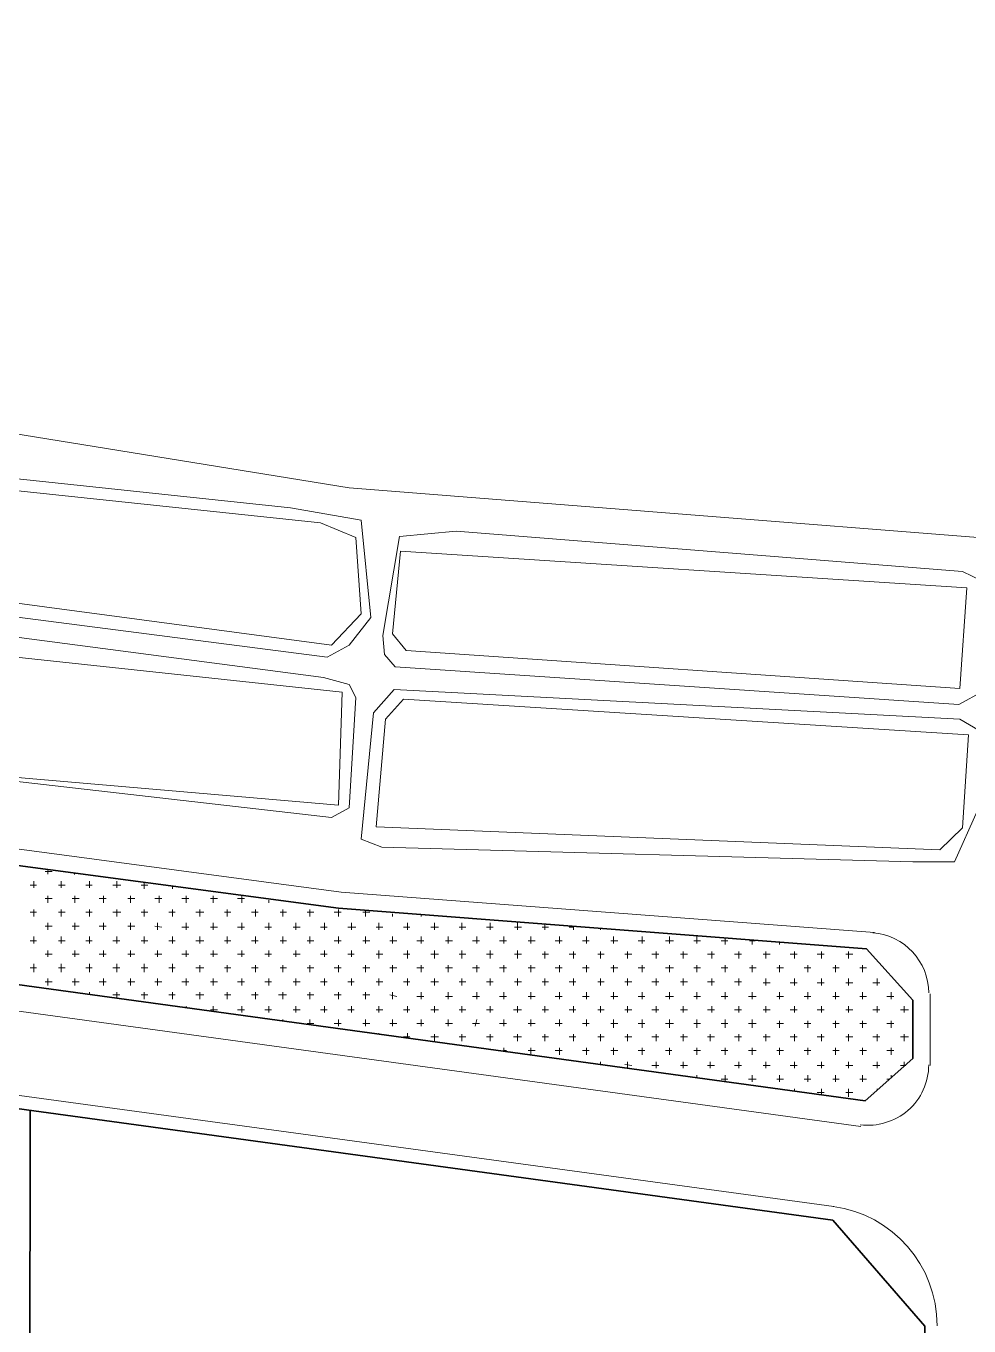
# Model space of a CAD drawing. Header units: millimetres. Extents: x -1787 to 4633, y 81 to 2259.
# Drawn here: x 2418.1 to 2634.3, y 1378.8 to 1677 of the extents above; entities that cross this region are included whole.
import ezdxf

# ---------------------------------------------------------------- set-up
doc = ezdxf.new("R2010")
doc.units = ezdxf.units.MM
doc.header["$MEASUREMENT"] = 0
doc.layers.get('0').update_dxf_attribs({"linetype": 'CONTINUOUS'})

msp = doc.modelspace()

# ---------------------------------------------------------------- linework, layer by layer
at = {"color": 4, "linetype": 'Continuous', "lineweight": 15, "true_color": 0x000004}
msp.add_lwpolyline([(3068.75254, 1464.08283), (3038.59186, 1544.34915), (2905.05788, 1546.90308), (2901.89587, 1554.0784), (2904.69303, 1627.1694), (2891.07208, 1627.1694), (2891.07208, 1552.74063), (2882.92383, 1547.75439), (2801.31974, 1549.09216), (2797.30642, 1552.4974), (2797.67127, 1627.1694), (2721.05342, 1627.1694), (2716.06717, 1629.96656), (2706.33792, 1628.38556), (2723.85058, 1564.90219), (2723.85058, 1557.11879), (2716.67525, 1553.34871), (2492.17278, 1571.10459), (2259.64367, 1608.80544), (2040.12744, 1677.03181)], dxfattribs=at)
at = {"color": 5, "linetype": 'Continuous', "lineweight": 20, "true_color": 0x000005}
for points in [[(1609.8513, 1596.0358), (2490.34854, 1478.31186), (2612.69388, 1469.06907)], [(2609.53187, 1424.55774), (1605.47313, 1562.10503), (1605.47313, 1562.10503)], [(2213.55134, 1459.33982), (2603.32947, 1406.19378), (2603.32947, 1406.19378)], [(2625.46352, 1454.96165), (2625.46352, 1438.54354), (2625.46352, 1438.54354)]]:
    msp.add_lwpolyline(points, dxfattribs=at)
at = {"color": 2, "linetype": 'Continuous', "lineweight": 20, "true_color": 0x000002}
for points in [[(2201.38978, 1573.05044), (2204.79502, 1568.67228), (2487.18654, 1532.18759), (2492.17278, 1534.98475), (2497.15902, 1541.30876), (2494.96994, 1563.68604), (2478.79506, 1566.4832), (2209.53803, 1595.06287), (2206.9841, 1593.60348)], [(2486.33523, 1527.56619), (2492.17278, 1525.98519), (2493.75378, 1522.9448), (2492.17278, 1497.64874), (2488.15946, 1495.45966), (2199.2007, 1528.53912), (2195.79546, 1531.57951), (2201.14655, 1563.32119), (2204.18694, 1564.65896)], [(2503.72626, 1559.91595), (2516.73914, 1561.13211), (2632.88208, 1551.88932), (2637.26024, 1549.70024), (2637.62509, 1544.34915), (2637.62509, 1524.40418), (2632.03077, 1521.36379), (2502.75334, 1529.9985), (2500.32103, 1532.79566), (2499.95618, 1537.17383)], [(2632.274, 1517.95856), (2636.65216, 1515.40463), (2636.28731, 1497.04067), (2631.05784, 1485.24395), (2621.45021, 1485.24395), (2499.71295, 1488.64919), (2494.96994, 1490.47342), (2497.7671, 1519.41794), (2502.51011, 1524.76903)]]:
    msp.add_lwpolyline(points, close=True, dxfattribs=at)
at = {"color": 1, "linetype": 'Continuous', "lineweight": 35, "true_color": 0x000001}
for points in [[(1605.83798, 1568.30743), (1599.63558, 1576.09083), (1600.24366, 1583.02292), (1611.06745, 1591.65763), (2489.74047, 1474.66339), (2610.86964, 1465.29898), (2621.45021, 1453.50227), (2621.45021, 1440.12454), (2610.5048, 1430.39529)], [(2624.24736, 1378.70865), (2624.24736, 1129.63981), (2599.55939, 1105.07345), (2183.02582, 1105.4383), (2158.70269, 1131.82889), (2185.2149, 1434.40861), (2212.57842, 1456.54266), (2603.08624, 1403.03177)]]:
    msp.add_lwpolyline(points, close=True, dxfattribs=at)
at = {"color": 7, "linetype": 'Continuous', "lineweight": 15, "true_color": 0x000007}
for points in [[(2209.53803, 1592.26571), (2204.79502, 1572.68559), (2204.79502, 1572.80721), (2488.15946, 1534.98475), (2494.96994, 1542.16007), (2493.75378, 1559.67272), (2485.60553, 1563.07796)], [(2490.59177, 1524.16095), (2489.74047, 1498.25682), (2360.21981, 1509.44546), (2200.17362, 1531.94435), (2204.18694, 1560.88888), (2371.65168, 1536.9306)], [(2500.56426, 1517.95856), (2498.37518, 1493.27058), (2627.6526, 1488.04111), (2632.88208, 1493.02735), (2634.21985, 1514.4317), (2504.69919, 1522.57995)]]:
    msp.add_lwpolyline(points, close=True, dxfattribs=at)
for points in [[(2503.9695, 1556.51071), (2502.14526, 1537.53867), (2505.30727, 1533.76859), (2632.274, 1525.01226)], [(2633.855, 1548.11923), (2503.9695, 1556.51071), (2503.9695, 1556.51071)], [(2633.855, 1548.11923), (2632.274, 1525.01226), (2632.274, 1525.01226)]]:
    msp.add_lwpolyline(points, dxfattribs=at)
at = {"color": 3, "linetype": 'Continuous', "lineweight": 15, "true_color": 0x000003}
for points in [[(2422.48702, 1483.05487), (2424.06802, 1483.05487), (2424.06802, 1483.05487)], [(2423.09509, 1482.44679), (2423.09509, 1483.2981), (2423.09509, 1483.2981)], [(2429.29749, 1482.44679), (2429.17588, 1482.44679), (2429.17588, 1482.44679)], [(2419.08178, 1479.89286), (2420.54116, 1479.89286), (2420.54116, 1479.89286)], [(2419.93309, 1479.28478), (2419.93309, 1480.86578), (2419.93309, 1480.86578)], [(2425.52741, 1479.89286), (2427.10841, 1479.89286), (2427.10841, 1479.89286)], [(2426.13548, 1479.28478), (2426.13548, 1480.86578), (2426.13548, 1480.86578)], [(2431.85142, 1479.89286), (2433.31081, 1479.89286), (2433.31081, 1479.89286)], [(2432.70273, 1479.28478), (2432.70273, 1480.86578), (2432.70273, 1480.86578)], [(2438.05382, 1479.89286), (2439.87805, 1479.89286), (2439.87805, 1479.89286)], [(2438.90513, 1479.28478), (2438.90513, 1480.86578), (2438.90513, 1480.86578)], [(2444.49945, 1479.89286), (2446.08045, 1479.89286), (2446.08045, 1479.89286)], [(2445.22914, 1479.04155), (2445.22914, 1480.50094), (2445.22914, 1480.50094)], [(2451.67477, 1479.04155), (2451.67477, 1479.64963), (2451.67477, 1479.64963)], [(2422.48702, 1476.85247), (2424.06802, 1476.85247), (2424.06802, 1476.85247)], [(2423.09509, 1475.87954), (2423.09509, 1477.46055), (2423.09509, 1477.46055)], [(2428.68941, 1476.85247), (2430.27042, 1476.85247), (2430.27042, 1476.85247)], [(2429.29749, 1475.87954), (2429.29749, 1477.46055), (2429.29749, 1477.46055)], [(2434.89181, 1476.85247), (2436.47281, 1476.85247), (2436.47281, 1476.85247)], [(2435.86474, 1475.87954), (2435.86474, 1477.46055), (2435.86474, 1477.46055)], [(2441.45906, 1476.85247), (2443.04006, 1476.85247), (2443.04006, 1476.85247)], [(2442.06713, 1475.87954), (2442.06713, 1477.46055), (2442.06713, 1477.46055)], [(2447.66145, 1476.85247), (2449.24246, 1476.85247), (2449.24246, 1476.85247)], [(2448.63438, 1475.87954), (2448.63438, 1477.46055), (2448.63438, 1477.46055)], [(2453.86385, 1476.85247), (2455.44485, 1476.85247), (2455.44485, 1476.85247)], [(2454.83678, 1475.87954), (2454.83678, 1477.46055), (2454.83678, 1477.46055)], [(2460.4311, 1476.85247), (2462.0121, 1476.85247), (2462.0121, 1476.85247)], [(2461.03917, 1475.87954), (2461.03917, 1477.46055), (2461.03917, 1477.46055)], [(2466.63349, 1476.85247), (2468.2145, 1476.85247), (2468.2145, 1476.85247)], [(2467.60642, 1475.87954), (2467.60642, 1477.46055), (2467.60642, 1477.46055)], [(2473.80882, 1475.87954), (2473.80882, 1476.48762), (2473.80882, 1476.48762)], [(2419.08178, 1473.69046), (2420.54116, 1473.69046), (2420.54116, 1473.69046)], [(2419.93309, 1472.71754), (2419.93309, 1474.29854), (2419.93309, 1474.29854)], [(2425.52741, 1473.69046), (2427.10841, 1473.69046), (2427.10841, 1473.69046)], [(2426.13548, 1472.71754), (2426.13548, 1474.29854), (2426.13548, 1474.29854)], [(2431.85142, 1473.69046), (2433.31081, 1473.69046), (2433.31081, 1473.69046)], [(2432.70273, 1472.71754), (2432.70273, 1474.29854), (2432.70273, 1474.29854)], [(2438.05382, 1473.69046), (2439.87805, 1473.69046), (2439.87805, 1473.69046)], [(2438.90513, 1472.71754), (2438.90513, 1474.29854), (2438.90513, 1474.29854)], [(2444.49945, 1473.69046), (2446.08045, 1473.69046), (2446.08045, 1473.69046)], [(2445.22914, 1472.71754), (2445.22914, 1474.29854), (2445.22914, 1474.29854)], [(2450.82346, 1473.69046), (2452.28285, 1473.69046), (2452.28285, 1473.69046)], [(2451.67477, 1472.71754), (2451.67477, 1474.29854), (2451.67477, 1474.29854)], [(2457.02586, 1473.69046), (2458.85009, 1473.69046), (2458.85009, 1473.69046)], [(2457.99878, 1472.71754), (2457.99878, 1474.29854), (2457.99878, 1474.29854)], [(2463.5931, 1473.69046), (2465.05249, 1473.69046), (2465.05249, 1473.69046)], [(2464.20118, 1472.71754), (2464.20118, 1474.29854), (2464.20118, 1474.29854)], [(2469.7955, 1473.69046), (2471.3765, 1473.69046), (2471.3765, 1473.69046)], [(2470.76842, 1472.71754), (2470.76842, 1474.29854), (2470.76842, 1474.29854)], [(2476.36274, 1473.69046), (2477.82213, 1473.69046), (2477.82213, 1473.69046)], [(2476.97082, 1472.71754), (2476.97082, 1474.29854), (2476.97082, 1474.29854)], [(2482.56514, 1473.69046), (2484.14615, 1473.69046), (2484.14615, 1473.69046)], [(2483.17322, 1472.71754), (2483.17322, 1474.29854), (2483.17322, 1474.29854)], [(2488.76754, 1473.69046), (2490.34854, 1473.69046), (2490.34854, 1473.69046)], [(2489.74047, 1472.71754), (2489.74047, 1474.29854), (2489.74047, 1474.29854)], [(2495.33478, 1473.69046), (2496.91579, 1473.69046), (2496.91579, 1473.69046)], [(2495.94286, 1472.71754), (2495.94286, 1474.05531), (2495.94286, 1474.05531)], [(2501.53718, 1473.69046), (2501.90203, 1473.69046), (2501.90203, 1473.69046)], [(2422.48702, 1470.52846), (2424.06802, 1470.52846), (2424.06802, 1470.52846)], [(2423.09509, 1469.67715), (2423.09509, 1471.25815), (2423.09509, 1471.25815)], [(2428.68941, 1470.52846), (2430.27042, 1470.52846), (2430.27042, 1470.52846)], [(2429.29749, 1469.67715), (2429.29749, 1471.25815), (2429.29749, 1471.25815)], [(2434.89181, 1470.52846), (2436.47281, 1470.52846), (2436.47281, 1470.52846)], [(2435.86474, 1469.67715), (2435.86474, 1471.25815), (2435.86474, 1471.25815)], [(2441.45906, 1470.52846), (2443.04006, 1470.52846), (2443.04006, 1470.52846)], [(2442.06713, 1469.67715), (2442.06713, 1471.25815), (2442.06713, 1471.25815)], [(2447.66145, 1470.52846), (2449.24246, 1470.28522), (2449.24246, 1470.28522)], [(2448.26953, 1469.67715), (2448.26953, 1471.25815), (2448.26953, 1471.25815)], [(2454.83678, 1469.67715), (2454.83678, 1471.25815), (2454.83678, 1471.25815)], [(2461.03917, 1469.67715), (2461.03917, 1471.25815), (2461.03917, 1471.25815)], [(2467.60642, 1469.67715), (2467.60642, 1471.25815), (2467.60642, 1471.25815)], [(2473.80882, 1469.67715), (2473.80882, 1471.25815), (2473.80882, 1471.25815)], [(2480.01121, 1469.67715), (2480.01121, 1471.25815), (2480.01121, 1471.25815)], [(2486.57846, 1469.67715), (2486.57846, 1471.25815), (2486.57846, 1471.25815)], [(2492.78086, 1469.67715), (2492.78086, 1471.25815), (2492.78086, 1471.25815)], [(2498.98325, 1469.67715), (2498.98325, 1471.25815), (2498.98325, 1471.25815)], [(2502.14526, 1472.71754), (2502.14526, 1473.32562), (2502.14526, 1473.32562)], [(2505.5505, 1469.67715), (2505.5505, 1471.25815), (2505.5505, 1471.25815)], [(2508.71251, 1472.71754), (2508.71251, 1473.08238), (2508.71251, 1473.08238)], [(2511.7529, 1469.67715), (2511.7529, 1471.25815), (2511.7529, 1471.25815)], [(2518.07691, 1469.67715), (2518.07691, 1471.25815), (2518.07691, 1471.25815)], [(2524.52254, 1469.67715), (2524.52254, 1471.25815), (2524.52254, 1471.25815)], [(2530.84655, 1469.67715), (2530.84655, 1471.25815), (2530.84655, 1471.25815)], [(2537.04895, 1469.67715), (2537.04895, 1470.8933), (2537.04895, 1470.8933)], [(2419.93309, 1466.51514), (2419.93309, 1468.09614), (2419.93309, 1468.09614)], [(2426.13548, 1466.51514), (2426.13548, 1468.09614), (2426.13548, 1468.09614)], [(2432.70273, 1466.51514), (2432.70273, 1468.09614), (2432.70273, 1468.09614)], [(2438.90513, 1466.51514), (2438.90513, 1468.09614), (2438.90513, 1468.09614)], [(2445.22914, 1466.51514), (2445.22914, 1468.09614), (2445.22914, 1468.09614)], [(2451.67477, 1466.51514), (2451.67477, 1468.09614), (2451.67477, 1468.09614)], [(2453.86385, 1470.28522), (2455.44485, 1470.28522), (2455.44485, 1470.28522)], [(2457.99878, 1466.51514), (2457.99878, 1468.09614), (2457.99878, 1468.09614)], [(2460.4311, 1470.28522), (2462.0121, 1470.28522), (2462.0121, 1470.28522)], [(2464.20118, 1466.51514), (2464.20118, 1468.09614), (2464.20118, 1468.09614)], [(2466.63349, 1470.28522), (2468.2145, 1470.28522), (2468.2145, 1470.28522)], [(2470.76842, 1466.51514), (2470.76842, 1468.09614), (2470.76842, 1468.09614)], [(2472.83589, 1470.28522), (2474.41689, 1470.28522), (2474.41689, 1470.28522)], [(2476.97082, 1466.51514), (2476.97082, 1468.09614), (2476.97082, 1468.09614)], [(2479.40314, 1470.28522), (2480.98414, 1470.28522), (2480.98414, 1470.28522)], [(2483.17322, 1466.51514), (2483.17322, 1468.09614), (2483.17322, 1468.09614)], [(2485.60553, 1470.28522), (2487.18654, 1470.28522), (2487.18654, 1470.28522)], [(2489.74047, 1466.51514), (2489.74047, 1468.09614), (2489.74047, 1468.09614)], [(2491.92955, 1470.28522), (2493.75378, 1470.28522), (2493.75378, 1470.28522)], [(2495.94286, 1466.51514), (2495.94286, 1468.09614), (2495.94286, 1468.09614)], [(2498.37518, 1470.28522), (2499.95618, 1470.28522), (2499.95618, 1470.28522)], [(2502.14526, 1466.51514), (2502.14526, 1468.09614), (2502.14526, 1468.09614)], [(2504.69919, 1470.28522), (2506.15858, 1470.28522), (2506.15858, 1470.28522)], [(2508.71251, 1466.51514), (2508.71251, 1468.09614), (2508.71251, 1468.09614)], [(2510.90159, 1470.28522), (2512.72582, 1470.28522), (2512.72582, 1470.28522)], [(2514.9149, 1466.51514), (2514.9149, 1468.09614), (2514.9149, 1468.09614)], [(2517.46883, 1470.28522), (2518.92822, 1470.28522), (2518.92822, 1470.28522)], [(2521.48215, 1466.51514), (2521.48215, 1468.09614), (2521.48215, 1468.09614)], [(2523.67123, 1470.28522), (2525.25223, 1470.28522), (2525.25223, 1470.28522)], [(2527.68455, 1466.51514), (2527.68455, 1468.09614), (2527.68455, 1468.09614)], [(2530.11686, 1470.28522), (2531.69786, 1470.28522), (2531.69786, 1470.28522)], [(2533.88694, 1466.51514), (2533.88694, 1468.09614), (2533.88694, 1468.09614)], [(2536.44087, 1470.28522), (2537.90026, 1470.28522), (2537.90026, 1470.28522)], [(2540.45419, 1466.51514), (2540.45419, 1468.09614), (2540.45419, 1468.09614)], [(2542.64327, 1470.28522), (2543.61619, 1470.28522), (2543.61619, 1470.28522)], [(2543.61619, 1469.67715), (2543.61619, 1470.28522), (2543.61619, 1470.28522)], [(2546.65659, 1466.51514), (2546.65659, 1468.09614), (2546.65659, 1468.09614)], [(2549.81859, 1469.67715), (2549.81859, 1469.92038), (2549.81859, 1469.92038)], [(2552.85898, 1466.51514), (2552.85898, 1468.09614), (2552.85898, 1468.09614)], [(2559.42623, 1466.51514), (2559.42623, 1468.09614), (2559.42623, 1468.09614)], [(2565.62863, 1466.51514), (2565.62863, 1468.09614), (2565.62863, 1468.09614)], [(2571.95264, 1466.51514), (2571.95264, 1468.09614), (2571.95264, 1468.09614)], [(2578.39827, 1466.27191), (2578.39827, 1467.7313), (2578.39827, 1467.7313)], [(2419.08178, 1467.12322), (2420.54116, 1467.12322), (2420.54116, 1467.12322)], [(2423.09509, 1463.47475), (2423.09509, 1464.93414), (2423.09509, 1464.93414)], [(2425.52741, 1467.12322), (2427.10841, 1467.12322), (2427.10841, 1467.12322)], [(2429.29749, 1463.47475), (2429.29749, 1464.93414), (2429.29749, 1464.93414)], [(2431.85142, 1467.12322), (2433.31081, 1467.12322), (2433.31081, 1467.12322)], [(2435.86474, 1463.47475), (2435.86474, 1464.93414), (2435.86474, 1464.93414)], [(2438.05382, 1467.12322), (2439.63482, 1467.12322), (2439.63482, 1467.12322)], [(2442.06713, 1463.47475), (2442.06713, 1464.93414), (2442.06713, 1464.93414)], [(2444.49945, 1467.12322), (2446.08045, 1467.12322), (2446.08045, 1467.12322)], [(2448.26953, 1463.47475), (2448.26953, 1464.93414), (2448.26953, 1464.93414)], [(2450.82346, 1467.12322), (2452.28285, 1467.12322), (2452.28285, 1467.12322)], [(2454.83678, 1463.47475), (2454.83678, 1464.93414), (2454.83678, 1464.93414)], [(2457.02586, 1467.12322), (2458.85009, 1467.12322), (2458.85009, 1467.12322)], [(2461.03917, 1463.47475), (2461.03917, 1464.93414), (2461.03917, 1464.93414)], [(2463.5931, 1467.12322), (2465.05249, 1467.12322), (2465.05249, 1467.12322)], [(2467.60642, 1463.47475), (2467.60642, 1464.93414), (2467.60642, 1464.93414)], [(2469.7955, 1467.12322), (2471.3765, 1467.12322), (2471.3765, 1467.12322)], [(2473.80882, 1463.47475), (2473.80882, 1464.93414), (2473.80882, 1464.93414)], [(2476.36274, 1467.12322), (2477.82213, 1467.12322), (2477.82213, 1467.12322)], [(2480.01121, 1463.47475), (2480.01121, 1464.93414), (2480.01121, 1464.93414)], [(2482.56514, 1467.12322), (2484.14615, 1467.12322), (2484.14615, 1467.12322)], [(2486.57846, 1463.47475), (2486.57846, 1464.93414), (2486.57846, 1464.93414)], [(2488.76754, 1467.12322), (2490.34854, 1467.12322), (2490.34854, 1467.12322)], [(2492.78086, 1463.47475), (2492.78086, 1464.93414), (2492.78086, 1464.93414)], [(2495.33478, 1467.12322), (2496.91579, 1467.12322), (2496.91579, 1467.12322)], [(2498.98325, 1463.1099), (2498.98325, 1464.93414), (2498.98325, 1464.93414)], [(2501.53718, 1467.12322), (2503.11819, 1467.12322), (2503.11819, 1467.12322)], [(2505.5505, 1463.1099), (2505.5505, 1464.93414), (2505.5505, 1464.93414)], [(2507.73958, 1467.12322), (2509.32058, 1467.12322), (2509.32058, 1467.12322)], [(2511.7529, 1463.1099), (2511.7529, 1464.93414), (2511.7529, 1464.93414)], [(2514.30682, 1467.12322), (2515.88783, 1467.12322), (2515.88783, 1467.12322)], [(2518.07691, 1463.1099), (2518.07691, 1464.93414), (2518.07691, 1464.93414)], [(2520.50922, 1467.12322), (2522.09023, 1467.12322), (2522.09023, 1467.12322)], [(2524.52254, 1463.1099), (2524.52254, 1464.93414), (2524.52254, 1464.93414)], [(2526.71162, 1467.12322), (2528.29262, 1467.12322), (2528.29262, 1467.12322)], [(2530.84655, 1463.1099), (2530.84655, 1464.93414), (2530.84655, 1464.93414)], [(2533.27886, 1467.12322), (2534.85987, 1467.12322), (2534.85987, 1467.12322)], [(2537.04895, 1463.1099), (2537.04895, 1464.6909), (2537.04895, 1464.6909)], [(2539.48126, 1467.12322), (2541.06227, 1467.12322), (2541.06227, 1467.12322)], [(2543.61619, 1463.1099), (2543.61619, 1464.6909), (2543.61619, 1464.6909)], [(2545.68366, 1467.12322), (2547.26466, 1467.12322), (2547.26466, 1467.12322)], [(2549.81859, 1463.1099), (2549.81859, 1464.6909), (2549.81859, 1464.6909)], [(2552.2509, 1467.12322), (2553.83191, 1467.12322), (2553.83191, 1467.12322)], [(2556.02099, 1463.1099), (2556.02099, 1464.6909), (2556.02099, 1464.6909)], [(2558.4533, 1467.12322), (2560.03431, 1467.12322), (2560.03431, 1467.12322)], [(2562.58823, 1463.1099), (2562.58823, 1464.6909), (2562.58823, 1464.6909)], [(2564.77732, 1467.12322), (2566.60155, 1467.12322), (2566.60155, 1467.12322)], [(2568.79063, 1463.1099), (2568.79063, 1464.6909), (2568.79063, 1464.6909)], [(2571.22294, 1467.12322), (2572.80395, 1467.12322), (2572.80395, 1467.12322)], [(2575.35788, 1463.1099), (2575.35788, 1464.6909), (2575.35788, 1464.6909)], [(2577.54696, 1467.12322), (2579.00635, 1467.12322), (2579.00635, 1467.12322)], [(2581.56027, 1463.1099), (2581.56027, 1464.6909), (2581.56027, 1464.6909)], [(2583.99259, 1467.12322), (2585.33036, 1467.12322), (2585.33036, 1467.12322)], [(2584.60067, 1466.27191), (2584.60067, 1467.12322), (2584.60067, 1467.12322)], [(2587.76267, 1463.1099), (2587.76267, 1464.6909), (2587.76267, 1464.6909)], [(2590.92468, 1466.27191), (2590.92468, 1466.87999), (2590.92468, 1466.87999)], [(2594.32992, 1463.1099), (2594.32992, 1464.6909), (2594.32992, 1464.6909)], [(2600.53231, 1463.1099), (2600.53231, 1464.6909), (2600.53231, 1464.6909)], [(2606.73471, 1463.1099), (2606.73471, 1464.6909), (2606.73471, 1464.6909)], [(2419.93309, 1459.94789), (2419.93309, 1461.89374), (2419.93309, 1461.89374)], [(2422.48702, 1464.08283), (2424.06802, 1464.08283), (2424.06802, 1464.08283)], [(2426.13548, 1459.94789), (2426.13548, 1461.89374), (2426.13548, 1461.89374)], [(2428.68941, 1464.08283), (2430.27042, 1464.08283), (2430.27042, 1464.08283)], [(2432.70273, 1459.94789), (2432.70273, 1461.89374), (2432.70273, 1461.89374)], [(2434.89181, 1464.08283), (2436.47281, 1464.08283), (2436.47281, 1464.08283)], [(2438.90513, 1459.94789), (2438.90513, 1461.89374), (2438.90513, 1461.89374)], [(2441.45906, 1464.08283), (2443.04006, 1464.08283), (2443.04006, 1464.08283)], [(2445.22914, 1459.94789), (2445.22914, 1461.89374), (2445.22914, 1461.89374)], [(2447.66145, 1464.08283), (2449.24246, 1464.08283), (2449.24246, 1464.08283)], [(2451.67477, 1459.94789), (2451.67477, 1461.89374), (2451.67477, 1461.89374)], [(2453.86385, 1464.08283), (2455.44485, 1464.08283), (2455.44485, 1464.08283)], [(2457.99878, 1459.94789), (2457.99878, 1461.5289), (2457.99878, 1461.5289)], [(2460.4311, 1464.08283), (2462.0121, 1464.08283), (2462.0121, 1464.08283)], [(2464.20118, 1459.94789), (2464.20118, 1461.5289), (2464.20118, 1461.5289)], [(2466.63349, 1464.08283), (2468.2145, 1464.08283), (2468.2145, 1464.08283)], [(2470.76842, 1459.94789), (2470.76842, 1461.5289), (2470.76842, 1461.5289)], [(2472.83589, 1464.08283), (2474.41689, 1464.08283), (2474.41689, 1464.08283)], [(2476.97082, 1459.94789), (2476.97082, 1461.5289), (2476.97082, 1461.5289)], [(2479.40314, 1464.08283), (2480.98414, 1464.08283), (2480.98414, 1464.08283)], [(2483.17322, 1459.94789), (2483.17322, 1461.5289), (2483.17322, 1461.5289)], [(2485.60553, 1464.08283), (2487.18654, 1464.08283), (2487.18654, 1464.08283)], [(2489.74047, 1459.94789), (2489.74047, 1461.5289), (2489.74047, 1461.5289)], [(2491.92955, 1464.08283), (2493.38893, 1464.08283), (2493.38893, 1464.08283)], [(2495.94286, 1459.94789), (2495.94286, 1461.5289), (2495.94286, 1461.5289)], [(2498.37518, 1464.08283), (2499.95618, 1464.08283), (2499.95618, 1464.08283)], [(2502.14526, 1459.94789), (2502.14526, 1461.5289), (2502.14526, 1461.5289)], [(2504.69919, 1464.08283), (2506.15858, 1464.08283), (2506.15858, 1464.08283)], [(2508.71251, 1459.94789), (2508.71251, 1461.5289), (2508.71251, 1461.5289)], [(2510.90159, 1464.08283), (2512.72582, 1464.08283), (2512.72582, 1464.08283)], [(2514.9149, 1459.94789), (2514.9149, 1461.5289), (2514.9149, 1461.5289)], [(2517.46883, 1464.08283), (2518.92822, 1464.08283), (2518.92822, 1464.08283)], [(2521.48215, 1459.94789), (2521.48215, 1461.5289), (2521.48215, 1461.5289)], [(2523.67123, 1464.08283), (2525.25223, 1464.08283), (2525.25223, 1464.08283)], [(2527.68455, 1459.94789), (2527.68455, 1461.5289), (2527.68455, 1461.5289)], [(2530.11686, 1464.08283), (2531.69786, 1464.08283), (2531.69786, 1464.08283)], [(2533.88694, 1459.94789), (2533.88694, 1461.5289), (2533.88694, 1461.5289)], [(2536.44087, 1464.08283), (2537.90026, 1464.08283), (2537.90026, 1464.08283)], [(2540.45419, 1459.94789), (2540.45419, 1461.5289), (2540.45419, 1461.5289)], [(2542.64327, 1464.08283), (2544.22427, 1464.08283), (2544.22427, 1464.08283)], [(2546.65659, 1459.94789), (2546.65659, 1461.5289), (2546.65659, 1461.5289)], [(2549.21051, 1464.08283), (2550.6699, 1464.08283), (2550.6699, 1464.08283)], [(2552.85898, 1459.94789), (2552.85898, 1461.5289), (2552.85898, 1461.5289)], [(2555.41291, 1464.08283), (2556.99391, 1464.08283), (2556.99391, 1464.08283)], [(2559.42623, 1459.94789), (2559.42623, 1461.5289), (2559.42623, 1461.5289)], [(2561.61531, 1464.08283), (2563.19631, 1464.08283), (2563.19631, 1464.08283)], [(2565.62863, 1459.94789), (2565.62863, 1461.5289), (2565.62863, 1461.5289)], [(2568.18255, 1464.08283), (2569.76356, 1464.08283), (2569.76356, 1464.08283)], [(2571.95264, 1459.94789), (2571.95264, 1461.5289), (2571.95264, 1461.5289)], [(2574.38495, 1464.08283), (2575.96596, 1464.08283), (2575.96596, 1464.08283)], [(2578.39827, 1459.94789), (2578.39827, 1461.5289), (2578.39827, 1461.5289)], [(2580.58735, 1464.08283), (2582.16835, 1464.08283), (2582.16835, 1464.08283)], [(2584.60067, 1459.94789), (2584.60067, 1461.5289), (2584.60067, 1461.5289)], [(2587.15459, 1464.08283), (2588.7356, 1464.08283), (2588.7356, 1464.08283)], [(2590.92468, 1459.94789), (2590.92468, 1461.5289), (2590.92468, 1461.5289)], [(2593.35699, 1464.08283), (2594.938, 1464.08283), (2594.938, 1464.08283)], [(2597.37031, 1459.94789), (2597.37031, 1461.5289), (2597.37031, 1461.5289)], [(2599.55939, 1464.08283), (2601.14039, 1464.08283), (2601.14039, 1464.08283)], [(2603.69432, 1459.94789), (2603.69432, 1461.5289), (2603.69432, 1461.5289)], [(2606.12663, 1464.08283), (2607.70764, 1464.08283), (2607.70764, 1464.08283)], [(2609.89672, 1459.94789), (2609.89672, 1461.5289), (2609.89672, 1461.5289)], [(2419.08178, 1460.92082), (2420.54116, 1460.92082), (2420.54116, 1460.92082)], [(2425.52741, 1460.92082), (2427.10841, 1460.92082), (2427.10841, 1460.92082)], [(2431.85142, 1460.92082), (2433.31081, 1460.92082), (2433.31081, 1460.92082)], [(2438.05382, 1460.92082), (2439.63482, 1460.92082), (2439.63482, 1460.92082)], [(2444.49945, 1460.92082), (2446.08045, 1460.92082), (2446.08045, 1460.92082)], [(2450.82346, 1460.92082), (2452.28285, 1460.92082), (2452.28285, 1460.92082)], [(2457.02586, 1460.92082), (2458.85009, 1460.92082), (2458.85009, 1460.92082)], [(2463.5931, 1460.92082), (2465.05249, 1460.92082), (2465.05249, 1460.92082)], [(2469.7955, 1460.92082), (2471.3765, 1460.92082), (2471.3765, 1460.92082)], [(2476.36274, 1460.92082), (2477.82213, 1460.92082), (2477.82213, 1460.92082)], [(2482.56514, 1460.92082), (2484.14615, 1460.92082), (2484.14615, 1460.92082)], [(2488.76754, 1460.92082), (2490.34854, 1460.92082), (2490.34854, 1460.92082)], [(2495.33478, 1460.92082), (2496.91579, 1460.92082), (2496.91579, 1460.92082)], [(2501.53718, 1460.92082), (2503.11819, 1460.92082), (2503.11819, 1460.92082)], [(2507.73958, 1460.92082), (2509.32058, 1460.92082), (2509.32058, 1460.92082)], [(2514.30682, 1460.92082), (2515.88783, 1460.92082), (2515.88783, 1460.92082)], [(2520.50922, 1460.92082), (2522.09023, 1460.92082), (2522.09023, 1460.92082)], [(2526.71162, 1460.92082), (2528.29262, 1460.92082), (2528.29262, 1460.92082)], [(2533.27886, 1460.92082), (2534.85987, 1460.92082), (2534.85987, 1460.92082)], [(2539.48126, 1460.92082), (2541.06227, 1460.92082), (2541.06227, 1460.92082)], [(2545.68366, 1460.92082), (2547.26466, 1460.92082), (2547.26466, 1460.92082)], [(2552.2509, 1460.92082), (2553.83191, 1460.92082), (2553.83191, 1460.92082)], [(2558.4533, 1460.92082), (2560.03431, 1460.92082), (2560.03431, 1460.92082)], [(2564.77732, 1460.92082), (2566.60155, 1460.92082), (2566.60155, 1460.92082)], [(2571.22294, 1460.92082), (2572.80395, 1460.92082), (2572.80395, 1460.92082)], [(2577.54696, 1460.92082), (2579.00635, 1460.92082), (2579.00635, 1460.92082)], [(2583.99259, 1460.92082), (2585.57359, 1460.92082), (2585.57359, 1460.92082)], [(2590.3166, 1460.92082), (2591.77599, 1460.92082), (2591.77599, 1460.92082)], [(2596.519, 1460.92082), (2598.1, 1460.92082), (2598.1, 1460.92082)], [(2603.08624, 1460.92082), (2604.54563, 1460.92082), (2604.54563, 1460.92082)], [(2609.28864, 1460.92082), (2610.86964, 1460.92082), (2610.86964, 1460.92082)], [(2422.48702, 1457.75881), (2424.06802, 1457.75881), (2424.06802, 1457.75881)], [(2423.09509, 1456.9075), (2423.09509, 1458.48851), (2423.09509, 1458.48851)], [(2428.68941, 1457.75881), (2430.27042, 1457.75881), (2430.27042, 1457.75881)], [(2429.29749, 1456.9075), (2429.29749, 1458.48851), (2429.29749, 1458.48851)], [(2434.89181, 1457.75881), (2436.47281, 1457.75881), (2436.47281, 1457.75881)], [(2435.86474, 1456.9075), (2435.86474, 1458.48851), (2435.86474, 1458.48851)], [(2441.45906, 1457.75881), (2443.04006, 1457.75881), (2443.04006, 1457.75881)], [(2442.06713, 1456.9075), (2442.06713, 1458.48851), (2442.06713, 1458.48851)], [(2447.66145, 1457.75881), (2449.24246, 1457.75881), (2449.24246, 1457.75881)], [(2448.26953, 1456.9075), (2448.26953, 1458.48851), (2448.26953, 1458.48851)], [(2453.86385, 1457.75881), (2455.44485, 1457.75881), (2455.44485, 1457.75881)], [(2454.83678, 1456.9075), (2454.83678, 1458.48851), (2454.83678, 1458.48851)], [(2460.4311, 1457.75881), (2462.0121, 1457.75881), (2462.0121, 1457.75881)], [(2461.03917, 1456.9075), (2461.03917, 1458.48851), (2461.03917, 1458.48851)], [(2466.63349, 1457.75881), (2468.2145, 1457.75881), (2468.2145, 1457.75881)], [(2467.60642, 1456.9075), (2467.60642, 1458.48851), (2467.60642, 1458.48851)], [(2472.83589, 1457.75881), (2474.41689, 1457.75881), (2474.41689, 1457.75881)], [(2473.80882, 1456.9075), (2473.80882, 1458.48851), (2473.80882, 1458.48851)], [(2479.40314, 1457.75881), (2480.98414, 1457.75881), (2480.98414, 1457.75881)], [(2480.01121, 1456.9075), (2480.01121, 1458.48851), (2480.01121, 1458.48851)], [(2485.60553, 1457.75881), (2487.18654, 1457.75881), (2487.18654, 1457.75881)], [(2486.57846, 1456.9075), (2486.57846, 1458.48851), (2486.57846, 1458.48851)], [(2491.92955, 1457.75881), (2493.38893, 1457.75881), (2493.38893, 1457.75881)], [(2492.78086, 1456.9075), (2492.78086, 1458.48851), (2492.78086, 1458.48851)], [(2498.37518, 1457.75881), (2499.95618, 1457.75881), (2499.95618, 1457.75881)], [(2498.98325, 1456.9075), (2498.98325, 1458.48851), (2498.98325, 1458.48851)], [(2504.69919, 1457.75881), (2506.15858, 1457.75881), (2506.15858, 1457.75881)], [(2505.5505, 1456.9075), (2505.5505, 1458.48851), (2505.5505, 1458.48851)], [(2510.90159, 1457.75881), (2512.72582, 1457.75881), (2512.72582, 1457.75881)], [(2511.7529, 1456.9075), (2511.7529, 1458.48851), (2511.7529, 1458.48851)], [(2517.46883, 1457.75881), (2518.92822, 1457.75881), (2518.92822, 1457.75881)], [(2518.07691, 1456.9075), (2518.07691, 1458.48851), (2518.07691, 1458.48851)], [(2523.67123, 1457.75881), (2525.25223, 1457.75881), (2525.25223, 1457.75881)], [(2524.52254, 1456.9075), (2524.52254, 1458.48851), (2524.52254, 1458.48851)], [(2530.11686, 1457.75881), (2531.69786, 1457.75881), (2531.69786, 1457.75881)], [(2530.84655, 1456.9075), (2530.84655, 1458.48851), (2530.84655, 1458.48851)], [(2536.44087, 1457.75881), (2537.90026, 1457.75881), (2537.90026, 1457.75881)], [(2537.04895, 1456.9075), (2537.04895, 1458.48851), (2537.04895, 1458.48851)], [(2542.64327, 1457.75881), (2544.22427, 1457.75881), (2544.22427, 1457.75881)], [(2543.61619, 1456.9075), (2543.61619, 1458.48851), (2543.61619, 1458.48851)], [(2549.21051, 1457.75881), (2550.6699, 1457.75881), (2550.6699, 1457.75881)], [(2549.81859, 1456.9075), (2549.81859, 1458.48851), (2549.81859, 1458.48851)], [(2555.41291, 1457.75881), (2556.99391, 1457.75881), (2556.99391, 1457.75881)], [(2556.02099, 1456.9075), (2556.02099, 1458.48851), (2556.02099, 1458.48851)], [(2561.61531, 1457.75881), (2563.19631, 1457.75881), (2563.19631, 1457.75881)], [(2562.58823, 1456.9075), (2562.58823, 1458.48851), (2562.58823, 1458.48851)], [(2568.18255, 1457.75881), (2569.76356, 1457.75881), (2569.76356, 1457.75881)], [(2568.79063, 1456.9075), (2568.79063, 1458.48851), (2568.79063, 1458.48851)], [(2574.38495, 1457.75881), (2575.96596, 1457.75881), (2575.96596, 1457.75881)], [(2575.35788, 1456.9075), (2575.35788, 1458.48851), (2575.35788, 1458.48851)], [(2580.58735, 1457.75881), (2582.16835, 1457.75881), (2582.16835, 1457.75881)], [(2581.56027, 1456.9075), (2581.56027, 1458.48851), (2581.56027, 1458.48851)], [(2587.15459, 1457.51558), (2588.7356, 1457.51558), (2588.7356, 1457.51558)], [(2587.76267, 1456.9075), (2587.76267, 1458.48851), (2587.76267, 1458.48851)], [(2593.35699, 1457.51558), (2594.938, 1457.51558), (2594.938, 1457.51558)], [(2594.32992, 1456.9075), (2594.32992, 1458.48851), (2594.32992, 1458.48851)], [(2599.55939, 1457.51558), (2601.14039, 1457.51558), (2601.14039, 1457.51558)], [(2600.53231, 1456.9075), (2600.53231, 1458.48851), (2600.53231, 1458.48851)], [(2606.12663, 1457.51558), (2607.70764, 1457.51558), (2607.70764, 1457.51558)], [(2606.73471, 1456.9075), (2606.73471, 1458.48851), (2606.73471, 1458.48851)], [(2612.32903, 1457.51558), (2613.91004, 1457.51558), (2613.91004, 1457.51558)], [(2613.30196, 1456.9075), (2613.30196, 1458.48851), (2613.30196, 1458.48851)], [(2432.70273, 1454.96165), (2432.70273, 1455.3265), (2432.70273, 1455.3265)], [(2438.05382, 1454.71842), (2439.63482, 1454.71842), (2439.63482, 1454.71842)], [(2438.90513, 1454.11034), (2438.90513, 1455.3265), (2438.90513, 1455.3265)], [(2444.49945, 1454.71842), (2446.08045, 1454.71842), (2446.08045, 1454.71842)], [(2445.22914, 1453.7455), (2445.22914, 1455.3265), (2445.22914, 1455.3265)], [(2450.82346, 1454.71842), (2452.28285, 1454.71842), (2452.28285, 1454.71842)], [(2451.67477, 1453.7455), (2451.67477, 1455.3265), (2451.67477, 1455.3265)], [(2457.02586, 1454.71842), (2458.85009, 1454.71842), (2458.85009, 1454.71842)], [(2457.99878, 1453.7455), (2457.99878, 1455.3265), (2457.99878, 1455.3265)], [(2463.5931, 1454.71842), (2465.05249, 1454.71842), (2465.05249, 1454.71842)], [(2464.20118, 1453.7455), (2464.20118, 1455.3265), (2464.20118, 1455.3265)], [(2469.7955, 1454.71842), (2471.3765, 1454.71842), (2471.3765, 1454.71842)], [(2470.76842, 1453.7455), (2470.76842, 1455.3265), (2470.76842, 1455.3265)], [(2475.9979, 1454.71842), (2477.82213, 1454.71842), (2477.82213, 1454.71842)], [(2476.97082, 1453.7455), (2476.97082, 1455.3265), (2476.97082, 1455.3265)], [(2482.56514, 1454.71842), (2484.14615, 1454.71842), (2484.14615, 1454.71842)], [(2483.17322, 1453.7455), (2483.17322, 1455.3265), (2483.17322, 1455.3265)], [(2488.76754, 1454.71842), (2490.34854, 1454.71842), (2490.34854, 1454.71842)], [(2489.74047, 1453.7455), (2489.74047, 1455.3265), (2489.74047, 1455.3265)], [(2495.33478, 1454.71842), (2496.91579, 1454.71842), (2496.91579, 1454.71842)], [(2495.94286, 1453.7455), (2495.94286, 1455.3265), (2495.94286, 1455.3265)], [(2501.53718, 1454.71842), (2503.11819, 1454.35357), (2503.11819, 1454.35357)], [(2502.14526, 1453.7455), (2502.14526, 1455.3265), (2502.14526, 1455.3265)], [(2507.73958, 1454.35357), (2509.32058, 1454.35357), (2509.32058, 1454.35357)], [(2508.71251, 1453.7455), (2508.71251, 1455.3265), (2508.71251, 1455.3265)], [(2514.30682, 1454.35357), (2515.88783, 1454.35357), (2515.88783, 1454.35357)], [(2514.9149, 1453.7455), (2514.9149, 1455.3265), (2514.9149, 1455.3265)], [(2520.50922, 1454.35357), (2522.09023, 1454.35357), (2522.09023, 1454.35357)], [(2521.48215, 1453.7455), (2521.48215, 1455.3265), (2521.48215, 1455.3265)], [(2526.71162, 1454.35357), (2528.29262, 1454.35357), (2528.29262, 1454.35357)], [(2527.68455, 1453.7455), (2527.68455, 1455.3265), (2527.68455, 1455.3265)], [(2533.27886, 1454.35357), (2534.85987, 1454.35357), (2534.85987, 1454.35357)], [(2533.88694, 1453.7455), (2533.88694, 1455.3265), (2533.88694, 1455.3265)], [(2539.48126, 1454.35357), (2541.06227, 1454.35357), (2541.06227, 1454.35357)], [(2540.45419, 1453.7455), (2540.45419, 1455.3265), (2540.45419, 1455.3265)], [(2545.68366, 1454.35357), (2547.26466, 1454.35357), (2547.26466, 1454.35357)], [(2546.65659, 1453.7455), (2546.65659, 1455.3265), (2546.65659, 1455.3265)], [(2552.2509, 1454.35357), (2553.83191, 1454.35357), (2553.83191, 1454.35357)], [(2552.85898, 1453.7455), (2552.85898, 1455.3265), (2552.85898, 1455.3265)], [(2558.4533, 1454.35357), (2560.03431, 1454.35357), (2560.03431, 1454.35357)], [(2559.42623, 1453.7455), (2559.42623, 1455.3265), (2559.42623, 1455.3265)], [(2564.77732, 1454.35357), (2566.60155, 1454.35357), (2566.60155, 1454.35357)], [(2565.62863, 1453.7455), (2565.62863, 1455.3265), (2565.62863, 1455.3265)], [(2571.22294, 1454.35357), (2572.80395, 1454.35357), (2572.80395, 1454.35357)], [(2571.95264, 1453.7455), (2571.95264, 1455.3265), (2571.95264, 1455.3265)], [(2577.54696, 1454.35357), (2579.00635, 1454.35357), (2579.00635, 1454.35357)], [(2578.39827, 1453.7455), (2578.39827, 1455.3265), (2578.39827, 1455.3265)], [(2583.74936, 1454.35357), (2585.57359, 1454.35357), (2585.57359, 1454.35357)], [(2584.60067, 1453.7455), (2584.60067, 1455.3265), (2584.60067, 1455.3265)], [(2590.3166, 1454.35357), (2591.77599, 1454.35357), (2591.77599, 1454.35357)], [(2590.92468, 1453.7455), (2590.92468, 1455.3265), (2590.92468, 1455.3265)], [(2596.519, 1454.35357), (2598.1, 1454.35357), (2598.1, 1454.35357)], [(2597.37031, 1453.7455), (2597.37031, 1455.3265), (2597.37031, 1455.3265)], [(2603.08624, 1454.35357), (2604.54563, 1454.35357), (2604.54563, 1454.35357)], [(2603.69432, 1453.7455), (2603.69432, 1455.3265), (2603.69432, 1455.3265)], [(2609.28864, 1454.35357), (2610.86964, 1454.35357), (2610.86964, 1454.35357)], [(2609.89672, 1453.7455), (2609.89672, 1455.3265), (2609.89672, 1455.3265)], [(2615.49104, 1454.35357), (2617.07204, 1454.35357), (2617.07204, 1454.35357)], [(2616.46396, 1453.7455), (2616.46396, 1455.3265), (2616.46396, 1455.3265)], [(2454.83678, 1451.92126), (2454.83678, 1452.16449), (2454.83678, 1452.16449)], [(2460.4311, 1451.31318), (2462.0121, 1451.31318), (2462.0121, 1451.31318)], [(2461.03917, 1450.94834), (2461.03917, 1452.16449), (2461.03917, 1452.16449)], [(2466.63349, 1451.31318), (2468.2145, 1451.31318), (2468.2145, 1451.31318)], [(2467.60642, 1450.70511), (2467.60642, 1452.16449), (2467.60642, 1452.16449)], [(2472.83589, 1451.31318), (2474.41689, 1451.31318), (2474.41689, 1451.31318)], [(2473.80882, 1450.70511), (2473.80882, 1452.16449), (2473.80882, 1452.16449)], [(2479.40314, 1451.31318), (2480.98414, 1451.31318), (2480.98414, 1451.31318)], [(2480.01121, 1450.70511), (2480.01121, 1452.16449), (2480.01121, 1452.16449)], [(2485.60553, 1451.31318), (2487.18654, 1451.31318), (2487.18654, 1451.31318)], [(2486.57846, 1450.70511), (2486.57846, 1452.16449), (2486.57846, 1452.16449)], [(2491.92955, 1451.31318), (2493.38893, 1451.31318), (2493.38893, 1451.31318)], [(2492.78086, 1450.70511), (2492.78086, 1452.16449), (2492.78086, 1452.16449)], [(2498.37518, 1451.31318), (2499.95618, 1451.31318), (2499.95618, 1451.31318)], [(2498.98325, 1450.70511), (2498.98325, 1452.16449), (2498.98325, 1452.16449)], [(2504.69919, 1451.31318), (2506.15858, 1451.31318), (2506.15858, 1451.31318)], [(2505.5505, 1450.70511), (2505.5505, 1452.16449), (2505.5505, 1452.16449)], [(2510.90159, 1451.31318), (2512.72582, 1451.31318), (2512.72582, 1451.31318)], [(2511.7529, 1450.70511), (2511.7529, 1452.16449), (2511.7529, 1452.16449)], [(2517.46883, 1451.31318), (2518.92822, 1451.31318), (2518.92822, 1451.31318)], [(2518.07691, 1450.70511), (2518.07691, 1452.16449), (2518.07691, 1452.16449)], [(2523.67123, 1451.31318), (2525.25223, 1451.31318), (2525.25223, 1451.31318)], [(2524.52254, 1450.70511), (2524.52254, 1452.16449), (2524.52254, 1452.16449)], [(2529.87363, 1451.31318), (2531.69786, 1451.31318), (2531.69786, 1451.31318)], [(2530.84655, 1450.70511), (2530.84655, 1452.16449), (2530.84655, 1452.16449)], [(2536.44087, 1451.31318), (2537.90026, 1451.31318), (2537.90026, 1451.31318)], [(2537.04895, 1450.70511), (2537.04895, 1452.16449), (2537.04895, 1452.16449)], [(2542.64327, 1451.31318), (2544.22427, 1451.31318), (2544.22427, 1451.31318)], [(2543.61619, 1450.70511), (2543.61619, 1452.16449), (2543.61619, 1452.16449)], [(2549.21051, 1451.31318), (2550.6699, 1451.31318), (2550.6699, 1451.31318)], [(2549.81859, 1450.70511), (2549.81859, 1452.16449), (2549.81859, 1452.16449)], [(2555.41291, 1451.31318), (2556.99391, 1451.31318), (2556.99391, 1451.31318)], [(2556.02099, 1450.70511), (2556.02099, 1452.16449), (2556.02099, 1452.16449)], [(2561.61531, 1451.31318), (2563.19631, 1451.31318), (2563.19631, 1451.31318)], [(2562.58823, 1450.70511), (2562.58823, 1452.16449), (2562.58823, 1452.16449)], [(2568.18255, 1451.31318), (2569.76356, 1451.31318), (2569.76356, 1451.31318)], [(2568.79063, 1450.70511), (2568.79063, 1452.16449), (2568.79063, 1452.16449)], [(2574.38495, 1451.31318), (2575.96596, 1451.31318), (2575.96596, 1451.31318)], [(2575.35788, 1450.70511), (2575.35788, 1452.16449), (2575.35788, 1452.16449)], [(2580.58735, 1451.31318), (2582.16835, 1451.31318), (2582.16835, 1451.31318)], [(2581.56027, 1450.70511), (2581.56027, 1452.16449), (2581.56027, 1452.16449)], [(2587.15459, 1451.31318), (2588.7356, 1451.31318), (2588.7356, 1451.31318)], [(2587.76267, 1450.70511), (2587.76267, 1452.16449), (2587.76267, 1452.16449)], [(2593.35699, 1451.31318), (2594.938, 1451.31318), (2594.938, 1451.31318)], [(2594.32992, 1450.70511), (2594.32992, 1452.16449), (2594.32992, 1452.16449)], [(2599.55939, 1451.31318), (2601.14039, 1451.31318), (2601.14039, 1451.31318)], [(2600.53231, 1450.70511), (2600.53231, 1452.16449), (2600.53231, 1452.16449)], [(2606.12663, 1451.31318), (2607.70764, 1451.31318), (2607.70764, 1451.31318)], [(2606.73471, 1450.70511), (2606.73471, 1452.16449), (2606.73471, 1452.16449)], [(2612.32903, 1451.31318), (2613.91004, 1451.31318), (2613.91004, 1451.31318)], [(2613.30196, 1450.70511), (2613.30196, 1452.16449), (2613.30196, 1452.16449)], [(2618.65305, 1451.31318), (2620.47728, 1451.31318), (2620.47728, 1451.31318)], [(2619.50435, 1450.70511), (2619.50435, 1452.16449), (2619.50435, 1452.16449)], [(2476.97082, 1448.75926), (2476.97082, 1449.1241), (2476.97082, 1449.1241)], [(2482.56514, 1448.15118), (2484.14615, 1448.15118), (2484.14615, 1448.15118)], [(2483.17322, 1447.90795), (2483.17322, 1449.1241), (2483.17322, 1449.1241)], [(2488.76754, 1448.15118), (2490.34854, 1448.15118), (2490.34854, 1448.15118)], [(2489.74047, 1447.5431), (2489.74047, 1449.1241), (2489.74047, 1449.1241)], [(2495.33478, 1448.15118), (2496.91579, 1448.15118), (2496.91579, 1448.15118)], [(2495.94286, 1447.5431), (2495.94286, 1449.1241), (2495.94286, 1449.1241)], [(2501.53718, 1448.15118), (2503.11819, 1448.15118), (2503.11819, 1448.15118)], [(2502.14526, 1447.5431), (2502.14526, 1449.1241), (2502.14526, 1449.1241)], [(2507.73958, 1448.15118), (2509.32058, 1448.15118), (2509.32058, 1448.15118)], [(2508.71251, 1447.5431), (2508.71251, 1449.1241), (2508.71251, 1449.1241)], [(2514.30682, 1448.15118), (2515.88783, 1448.15118), (2515.88783, 1448.15118)], [(2514.9149, 1447.5431), (2514.9149, 1449.1241), (2514.9149, 1449.1241)], [(2520.50922, 1448.15118), (2522.09023, 1448.15118), (2522.09023, 1448.15118)], [(2521.1173, 1447.5431), (2521.48215, 1449.1241), (2521.48215, 1449.1241)], [(2526.71162, 1448.15118), (2528.29262, 1448.15118), (2528.29262, 1448.15118)], [(2527.68455, 1447.5431), (2527.68455, 1449.1241), (2527.68455, 1449.1241)], [(2533.27886, 1448.15118), (2534.85987, 1448.15118), (2534.85987, 1448.15118)], [(2533.88694, 1447.5431), (2533.88694, 1449.1241), (2533.88694, 1449.1241)], [(2539.48126, 1448.15118), (2541.06227, 1448.15118), (2541.06227, 1448.15118)], [(2540.45419, 1447.5431), (2540.45419, 1449.1241), (2540.45419, 1449.1241)], [(2545.68366, 1448.15118), (2547.26466, 1448.15118), (2547.26466, 1448.15118)], [(2546.65659, 1447.5431), (2546.65659, 1449.1241), (2546.65659, 1449.1241)], [(2552.2509, 1448.15118), (2553.83191, 1448.15118), (2553.83191, 1448.15118)], [(2552.85898, 1447.17825), (2552.85898, 1449.1241), (2552.85898, 1449.1241)], [(2558.4533, 1448.15118), (2560.03431, 1448.15118), (2560.03431, 1448.15118)], [(2559.42623, 1447.17825), (2559.42623, 1449.1241), (2559.42623, 1449.1241)], [(2564.77732, 1448.15118), (2566.60155, 1448.15118), (2566.60155, 1448.15118)], [(2565.62863, 1447.17825), (2565.62863, 1449.1241), (2565.62863, 1449.1241)], [(2571.22294, 1448.15118), (2572.80395, 1448.15118), (2572.80395, 1448.15118)], [(2571.95264, 1447.17825), (2571.95264, 1449.1241), (2571.95264, 1449.1241)], [(2577.54696, 1448.15118), (2579.00635, 1448.15118), (2579.00635, 1448.15118)], [(2578.39827, 1447.17825), (2578.39827, 1449.1241), (2578.39827, 1449.1241)], [(2583.74936, 1448.15118), (2585.57359, 1448.15118), (2585.57359, 1448.15118)], [(2584.60067, 1447.17825), (2584.60067, 1449.1241), (2584.60067, 1449.1241)], [(2590.3166, 1448.15118), (2591.77599, 1448.15118), (2591.77599, 1448.15118)], [(2590.92468, 1447.17825), (2590.92468, 1448.75926), (2590.92468, 1448.75926)], [(2596.519, 1448.15118), (2598.1, 1448.15118), (2598.1, 1448.15118)], [(2597.37031, 1447.17825), (2597.37031, 1448.75926), (2597.37031, 1448.75926)], [(2603.08624, 1448.15118), (2604.54563, 1448.15118), (2604.54563, 1448.15118)], [(2603.69432, 1447.17825), (2603.69432, 1448.75926), (2603.69432, 1448.75926)], [(2609.28864, 1448.15118), (2610.86964, 1448.15118), (2610.86964, 1448.15118)], [(2609.89672, 1447.17825), (2609.89672, 1448.75926), (2609.89672, 1448.75926)], [(2615.49104, 1448.15118), (2617.07204, 1448.15118), (2617.07204, 1448.15118)], [(2616.46396, 1447.17825), (2616.46396, 1448.75926), (2616.46396, 1448.75926)], [(2498.98325, 1445.71886), (2498.98325, 1445.9621), (2498.98325, 1445.9621)], [(2504.69919, 1445.11079), (2506.15858, 1445.11079), (2506.15858, 1445.11079)], [(2505.5505, 1444.74594), (2505.5505, 1445.9621), (2505.5505, 1445.9621)], [(2510.90159, 1445.11079), (2512.72582, 1445.11079), (2512.72582, 1445.11079)], [(2511.7529, 1444.13786), (2511.7529, 1445.71886), (2511.7529, 1445.71886)], [(2517.46883, 1445.11079), (2518.92822, 1445.11079), (2518.92822, 1445.11079)], [(2518.07691, 1444.13786), (2518.07691, 1445.71886), (2518.07691, 1445.71886)], [(2523.67123, 1445.11079), (2525.25223, 1445.11079), (2525.25223, 1445.11079)], [(2524.52254, 1444.13786), (2524.52254, 1445.71886), (2524.52254, 1445.71886)], [(2529.87363, 1445.11079), (2531.69786, 1445.11079), (2531.69786, 1445.11079)], [(2530.84655, 1444.13786), (2530.84655, 1445.71886), (2530.84655, 1445.71886)], [(2536.44087, 1445.11079), (2537.90026, 1445.11079), (2537.90026, 1445.11079)], [(2537.04895, 1444.13786), (2537.04895, 1445.71886), (2537.04895, 1445.71886)], [(2542.64327, 1445.11079), (2544.22427, 1445.11079), (2544.22427, 1445.11079)], [(2543.61619, 1444.13786), (2543.61619, 1445.71886), (2543.61619, 1445.71886)], [(2549.21051, 1445.11079), (2550.6699, 1445.11079), (2550.6699, 1445.11079)], [(2549.81859, 1444.13786), (2549.81859, 1445.71886), (2549.81859, 1445.71886)], [(2555.41291, 1445.11079), (2556.99391, 1445.11079), (2556.99391, 1445.11079)], [(2556.02099, 1444.13786), (2556.02099, 1445.71886), (2556.02099, 1445.71886)], [(2561.61531, 1445.11079), (2563.19631, 1445.11079), (2563.19631, 1445.11079)], [(2562.58823, 1444.13786), (2562.58823, 1445.71886), (2562.58823, 1445.71886)], [(2568.18255, 1445.11079), (2569.76356, 1445.11079), (2569.76356, 1445.11079)], [(2568.79063, 1444.13786), (2568.79063, 1445.71886), (2568.79063, 1445.71886)], [(2574.38495, 1445.11079), (2575.96596, 1445.11079), (2575.96596, 1445.11079)], [(2574.99303, 1444.13786), (2574.99303, 1445.71886), (2574.99303, 1445.71886)], [(2580.58735, 1445.11079), (2582.16835, 1445.11079), (2582.16835, 1445.11079)], [(2581.56027, 1444.13786), (2581.56027, 1445.71886), (2581.56027, 1445.71886)], [(2587.15459, 1445.11079), (2588.7356, 1445.11079), (2588.7356, 1445.11079)], [(2587.76267, 1444.13786), (2587.76267, 1445.71886), (2587.76267, 1445.71886)], [(2593.35699, 1445.11079), (2594.938, 1445.11079), (2594.938, 1445.11079)], [(2594.32992, 1444.13786), (2594.32992, 1445.71886), (2594.32992, 1445.71886)], [(2599.55939, 1445.11079), (2601.14039, 1445.11079), (2601.14039, 1445.11079)], [(2600.53231, 1444.13786), (2600.53231, 1445.71886), (2600.53231, 1445.71886)], [(2606.12663, 1445.11079), (2607.70764, 1445.11079), (2607.70764, 1445.11079)], [(2606.73471, 1444.13786), (2606.73471, 1445.71886), (2606.73471, 1445.71886)], [(2612.32903, 1445.11079), (2613.91004, 1445.11079), (2613.91004, 1445.11079)], [(2613.30196, 1444.13786), (2613.30196, 1445.71886), (2613.30196, 1445.71886)], [(2618.65305, 1445.11079), (2620.47728, 1445.11079), (2620.47728, 1445.11079)], [(2619.50435, 1444.13786), (2619.50435, 1445.71886), (2619.50435, 1445.71886)], [(2527.68455, 1441.94878), (2527.68455, 1442.55686), (2527.68455, 1442.55686)], [(2527.68455, 1441.94878), (2528.29262, 1441.94878), (2528.29262, 1441.94878)], [(2533.27886, 1441.94878), (2534.85987, 1441.94878), (2534.85987, 1441.94878)], [(2533.88694, 1440.97585), (2533.88694, 1442.55686), (2533.88694, 1442.55686)], [(2539.48126, 1441.94878), (2541.06227, 1441.94878), (2541.06227, 1441.94878)], [(2540.45419, 1440.97585), (2540.45419, 1442.55686), (2540.45419, 1442.55686)], [(2545.68366, 1441.94878), (2547.26466, 1441.94878), (2547.26466, 1441.94878)], [(2546.65659, 1440.97585), (2546.65659, 1442.55686), (2546.65659, 1442.55686)], [(2552.2509, 1441.94878), (2553.83191, 1441.94878), (2553.83191, 1441.94878)], [(2552.85898, 1440.97585), (2552.85898, 1442.55686), (2552.85898, 1442.55686)], [(2558.4533, 1441.94878), (2560.03431, 1441.94878), (2560.03431, 1441.94878)], [(2559.42623, 1440.97585), (2559.42623, 1442.55686), (2559.42623, 1442.55686)], [(2564.77732, 1441.94878), (2566.2367, 1441.94878), (2566.2367, 1441.94878)], [(2565.62863, 1440.97585), (2565.62863, 1442.55686), (2565.62863, 1442.55686)], [(2571.22294, 1441.94878), (2572.80395, 1441.94878), (2572.80395, 1441.94878)], [(2571.95264, 1440.97585), (2571.95264, 1442.55686), (2571.95264, 1442.55686)], [(2577.54696, 1441.94878), (2579.00635, 1441.94878), (2579.00635, 1441.94878)], [(2578.39827, 1440.97585), (2578.39827, 1442.55686), (2578.39827, 1442.55686)], [(2583.74936, 1441.94878), (2585.57359, 1441.94878), (2585.57359, 1441.94878)], [(2584.60067, 1440.97585), (2584.60067, 1442.55686), (2584.60067, 1442.55686)], [(2590.3166, 1441.94878), (2591.77599, 1441.94878), (2591.77599, 1441.94878)], [(2590.92468, 1440.97585), (2590.92468, 1442.55686), (2590.92468, 1442.55686)], [(2596.519, 1441.94878), (2598.1, 1441.94878), (2598.1, 1441.94878)], [(2597.37031, 1440.97585), (2597.37031, 1442.55686), (2597.37031, 1442.55686)], [(2603.08624, 1441.94878), (2604.54563, 1441.94878), (2604.54563, 1441.94878)], [(2603.69432, 1440.97585), (2603.69432, 1442.55686), (2603.69432, 1442.55686)], [(2609.28864, 1441.94878), (2610.86964, 1441.94878), (2610.86964, 1441.94878)], [(2609.89672, 1440.97585), (2609.89672, 1442.55686), (2609.89672, 1442.55686)], [(2615.49104, 1441.94878), (2617.07204, 1441.94878), (2617.07204, 1441.94878)], [(2616.46396, 1440.97585), (2616.46396, 1442.55686), (2616.46396, 1442.55686)], [(2549.81859, 1438.78677), (2549.81859, 1439.39485), (2549.81859, 1439.39485)], [(2555.41291, 1438.78677), (2556.99391, 1438.54354), (2556.99391, 1438.54354)], [(2556.02099, 1437.93546), (2556.02099, 1439.39485), (2556.02099, 1439.39485)], [(2561.61531, 1438.54354), (2563.19631, 1438.54354), (2563.19631, 1438.54354)], [(2562.58823, 1437.93546), (2562.58823, 1439.39485), (2562.58823, 1439.39485)], [(2568.18255, 1438.54354), (2569.76356, 1438.54354), (2569.76356, 1438.54354)], [(2568.79063, 1437.93546), (2568.79063, 1439.39485), (2568.79063, 1439.39485)], [(2574.38495, 1438.54354), (2575.96596, 1438.54354), (2575.96596, 1438.54354)], [(2574.99303, 1437.93546), (2574.99303, 1439.39485), (2574.99303, 1439.39485)], [(2580.58735, 1438.54354), (2582.16835, 1438.54354), (2582.16835, 1438.54354)], [(2581.56027, 1437.93546), (2581.56027, 1439.39485), (2581.56027, 1439.39485)], [(2587.15459, 1438.54354), (2588.7356, 1438.54354), (2588.7356, 1438.54354)], [(2587.76267, 1437.93546), (2587.76267, 1439.39485), (2587.76267, 1439.39485)], [(2593.35699, 1438.54354), (2594.938, 1438.54354), (2594.938, 1438.54354)], [(2594.32992, 1437.93546), (2594.32992, 1439.39485), (2594.32992, 1439.39485)], [(2599.55939, 1438.54354), (2601.14039, 1438.54354), (2601.14039, 1438.54354)], [(2600.53231, 1437.93546), (2600.53231, 1439.39485), (2600.53231, 1439.39485)], [(2606.12663, 1438.54354), (2607.70764, 1438.54354), (2607.70764, 1438.54354)], [(2606.73471, 1437.93546), (2606.73471, 1439.39485), (2606.73471, 1439.39485)], [(2612.32903, 1438.54354), (2613.91004, 1438.54354), (2613.91004, 1438.54354)], [(2613.30196, 1437.93546), (2613.30196, 1439.39485), (2613.30196, 1439.39485)], [(2618.65305, 1438.54354), (2619.8692, 1438.54354), (2619.8692, 1438.54354)], [(2619.50435, 1438.54354), (2619.50435, 1439.39485), (2619.50435, 1439.39485)], [(2571.95264, 1435.74638), (2571.95264, 1436.35446), (2571.95264, 1436.35446)], [(2577.54696, 1435.38153), (2579.00635, 1435.38153), (2579.00635, 1435.38153)], [(2578.39827, 1434.77346), (2578.39827, 1436.35446), (2578.39827, 1436.35446)], [(2583.74936, 1435.38153), (2585.57359, 1435.38153), (2585.57359, 1435.38153)], [(2584.60067, 1434.77346), (2584.60067, 1436.35446), (2584.60067, 1436.35446)], [(2590.3166, 1435.38153), (2591.77599, 1435.38153), (2591.77599, 1435.38153)], [(2590.92468, 1434.77346), (2590.92468, 1436.35446), (2590.92468, 1436.35446)], [(2596.519, 1435.38153), (2598.1, 1435.38153), (2598.1, 1435.38153)], [(2597.37031, 1434.77346), (2597.37031, 1436.35446), (2597.37031, 1436.35446)], [(2603.08624, 1435.38153), (2604.54563, 1435.38153), (2604.54563, 1435.38153)], [(2603.69432, 1434.77346), (2603.69432, 1436.35446), (2603.69432, 1436.35446)], [(2609.28864, 1435.38153), (2610.86964, 1435.38153), (2610.86964, 1435.38153)], [(2609.89672, 1434.77346), (2609.89672, 1436.35446), (2609.89672, 1436.35446)], [(2615.49104, 1435.38153), (2616.09912, 1435.38153), (2616.09912, 1435.38153)], [(2616.46396, 1435.74638), (2616.46396, 1436.35446), (2616.46396, 1436.35446)], [(2594.32992, 1432.58438), (2594.32992, 1433.19245), (2594.32992, 1433.19245)], [(2599.55939, 1432.34114), (2601.14039, 1432.34114), (2601.14039, 1432.34114)], [(2600.53231, 1431.9763), (2600.53231, 1433.19245), (2600.53231, 1433.19245)], [(2606.12663, 1432.34114), (2607.70764, 1432.34114), (2607.70764, 1432.34114)], [(2606.73471, 1431.36822), (2606.73471, 1433.19245), (2606.73471, 1433.19245)], [(2613.30196, 1432.94922), (2613.30196, 1433.19245), (2613.30196, 1433.19245)]]:
    msp.add_lwpolyline(points, dxfattribs=at)
msp.add_lwpolyline([(2612.32903, 1432.34114), (2612.32903, 1432.34114)], close=True, dxfattribs=at)
at = {"color": 1, "linetype": 'Continuous', "lineweight": 35, "true_color": 0x000001}
msp.add_lwpolyline([(2418.71693, 1105.4383), (2419.08178, 1428.20621), (2419.08178, 1428.20621)], dxfattribs=at)
at = {"color": 5, "linetype": 'Continuous', "lineweight": 20, "true_color": 0x000005}
for points in [[(2625.09867, 1455.20488), (2625.09867, 1462.38021), (2619.50435, 1468.46099), (2612.32903, 1468.94745)], [(2627.04452, 1378.83026), (2627.04452, 1392.69444), (2616.82881, 1404.36955), (2603.20786, 1406.19378)]]:
    msp.add_open_spline(points, degree=3, dxfattribs=at)
msp.add_open_spline([(2609.41026, 1424.92259), (2613.30196, 1424.43613), (2617.31527, 1425.65228), (2620.35566, 1428.20621), (2620.35566, 1428.20621), (2623.39606, 1430.88176), (2625.09867, 1434.65184), (2625.09867, 1438.66516)], degree=3, knots=[0, 0, 0, 0, 0.125, 0.125, 0.125, 0.125001, 1, 1, 1, 1], dxfattribs=at)

doc.saveas('drawing.dxf')
